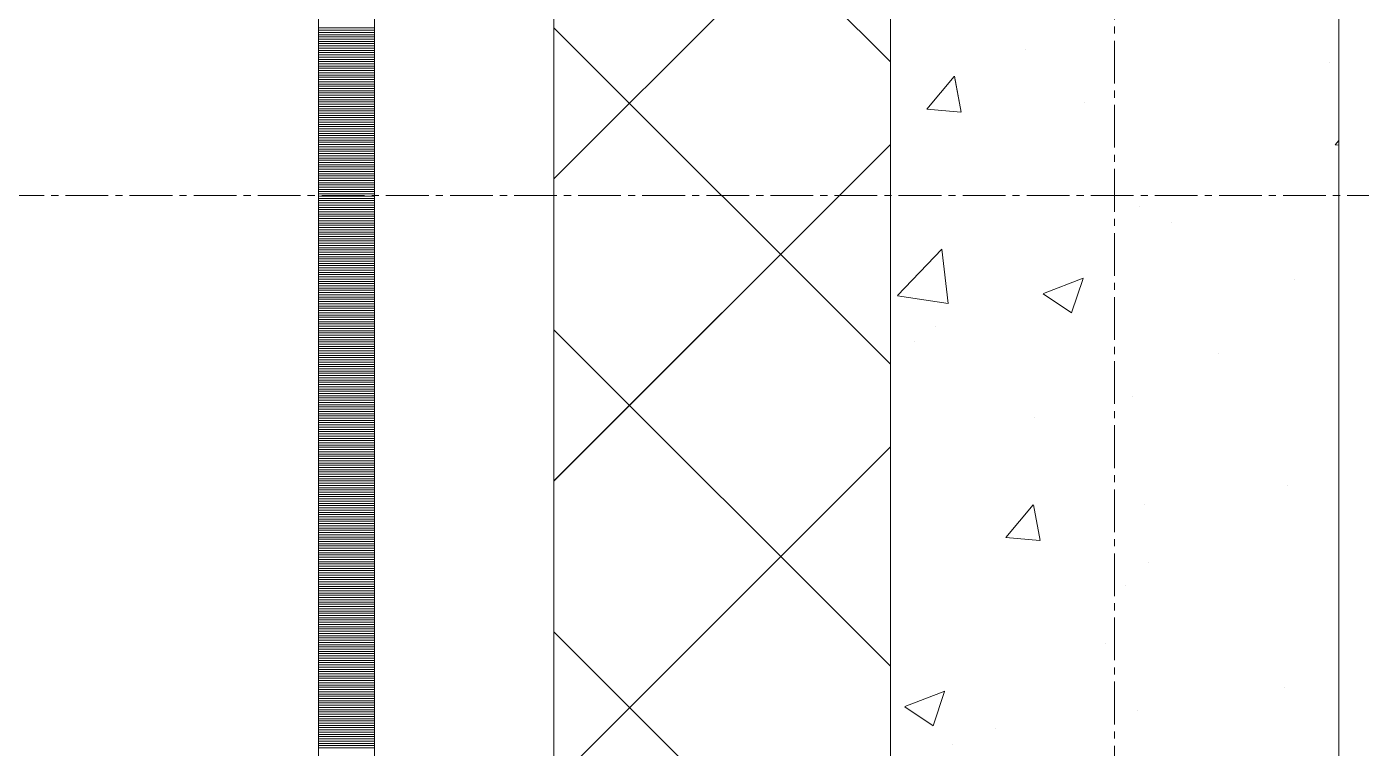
# Model space of a CAD drawing. Header units: millimetres. Extents: x 470010 to 1231400, y -134005 to 421770.
# Drawn here: x 672388 to 672984, y -60258 to -59936 of the extents above; entities that cross this region are included whole.
import ezdxf
from ezdxf.enums import TextEntityAlignment as Align

# ---------------------------------------------------------------- set-up
doc = ezdxf.new("R2010")
doc.units = ezdxf.units.MM
doc.linetypes.add('CENTER2', pattern=[28.575, 19.05, -3.175, 3.175, -3.175])
doc.linetypes.add('DASHED', pattern=[19.05, 12.7, -6.35])
doc.layers.get('Defpoints').update_dxf_attribs({"color": 140})
doc.layers.add('АР_Делит', color=120, linetype='Continuous', lineweight=0, plot=False)
for name, color, linetype, lineweight in [('АР_Стены ПЕНОблок', 52, 'Continuous', 20), ('АР_Тонкая', 254, 'Continuous', 5), ('АР_Утеплитель', 31, 'Continuous', 0), ('АР_Штриховка', 8, 'Continuous', 0)]:
    doc.layers.add(name, color=color, linetype=linetype, lineweight=lineweight)
doc.layers.add('РД_Оси_100', color=7, linetype='Continuous', lineweight=0, true_color=0x525252)
doc.styles.add('style1', font='ARIALN.TTF')

# ---------------------------------------------------------------- blocks, each defined once
blk = doc.blocks.new('СОШ_2200_АР_ОСИ_М100_28.05.24')
at = {"layer": 'АР_Делит', "color": 251, "linetype": 'DASHED', "true_color": 0x636466}
blk.add_lwpolyline([(114955, 135155), (114955, -355), (93595.036, -355), (93595.036, 13855), (94145, 13855), (94145, 68320), (66055, 68320), (66055, 13857.73), (83455, 13857.73), (83455, -355), (45245, -355), (45245, 13145), (44695, 13145), (44695, 26755), (45245, 26755), (45245, 68320), (20455, 68320), (20455, 26755), (27955, 26755), (27955, 13145), (-355, 13145), (-355, 100855)], dxfattribs=at)
at = {"layer": 'РД_Оси_100', "color": 251, "linetype": 'CENTER2', "true_color": 0x636466}
for p, q in [((0, -6155), (0, 139938.679)), ((29555, 33600), (-5954.958, 33600))]:
    blk.add_line(p, q, dxfattribs=at)
blk = doc.blocks.new('A$C9108343f')
at = {"layer": 'АР_Стены ПЕНОблок', "color": 18, "linetype": 'Continuous', "lineweight": 20, "true_color": 0x000000}
for p, q in [((7054.96, 97555), (7054.96, 21355)), ((7254.96, 21355), (7254.96, 97555))]:
    blk.add_line(p, q, dxfattribs=at)
at = {"layer": 'АР_Тонкая', "color": 18, "linetype": 'Continuous', "lineweight": 5, "true_color": 0x000000}
for p, q in [((6799.96, 97555), (6799.96, 21355)), ((6824.96, 97555), (6824.96, 21355)), ((6824.96, 21355), (6824.96, 97555)), ((6904.96, 21355), (6904.96, 97555))]:
    blk.add_line(p, q, dxfattribs=at)
at = {"layer": 'АР_Утеплитель', "color": 18, "linetype": 'Continuous', "lineweight": 0, "true_color": 0x000000}
for p, q in [((6904.96, 97555), (6904.96, 21355)), ((7054.96, 21355), (7054.96, 97555))]:
    blk.add_line(p, q, dxfattribs=at)
at = {"layer": 'АР_Штриховка', "color": 18, "linetype": 'Continuous', "lineweight": 0, "true_color": 0x000000}
for p, q in [((7054.96, 40414.57), (6904.96, 40564.57)), ((6904.96, 40362.43), (7054.96, 40512.43)), ((6799.96, 40429.75), (6824.96, 40429.75)), ((6799.96, 40428.75), (6824.96, 40428.75)), ((6799.96, 40427.75), (6824.96, 40427.75)), ((7054.96, 40279.87), (6904.96, 40429.87)), ((6799.96, 40426.75), (6824.96, 40426.75)), ((6799.96, 40425.75), (6824.96, 40425.75)), ((6799.96, 40424.75), (6824.96, 40424.75)), ((6799.96, 40423.75), (6824.96, 40423.75)), ((6799.96, 40422.75), (6824.96, 40422.75)), ((6799.96, 40421.75), (6824.96, 40421.75)), ((6799.96, 40420.75), (6824.96, 40420.75)), ((6799.96, 40419.75), (6824.96, 40419.75)), ((6799.96, 40418.75), (6824.96, 40418.75)), ((6799.96, 40417.75), (6824.96, 40417.75)), ((6799.96, 40416.75), (6824.96, 40416.75)), ((6799.96, 40415.75), (6824.96, 40415.75)), ((7115.09, 40419.93), (7115.09, 40419.93)), ((6799.96, 40414.75), (6824.96, 40414.75)), ((6799.96, 40413.75), (6824.96, 40413.75)), ((6799.96, 40412.75), (6824.96, 40412.75)), ((6799.96, 40411.75), (6824.96, 40411.75)), ((6799.96, 40410.75), (6824.96, 40410.75)), ((6799.96, 40409.75), (6824.96, 40409.75)), ((7250.68, 40414.2), (7250.68, 40414.2)), ((6799.96, 40408.75), (6824.96, 40408.75)), ((6799.96, 40407.75), (6824.96, 40407.75)), ((6799.96, 40406.75), (6824.96, 40406.75)), ((6799.96, 40405.75), (6824.96, 40405.75)), ((6799.96, 40404.75), (6824.96, 40404.75)), ((6799.96, 40403.75), (6824.96, 40403.75)), ((7071.15, 40393.55), (7083.4, 40408.15)), ((7086.5, 40392.25), (7083.57, 40408.17)), ((6799.96, 40402.75), (6824.96, 40402.75)), ((6799.96, 40401.75), (6824.96, 40401.75)), ((6799.96, 40400.75), (6824.96, 40400.75)), ((6799.96, 40399.75), (6824.96, 40399.75)), ((6799.96, 40398.75), (6824.96, 40398.75)), ((6799.96, 40397.75), (6824.96, 40397.75)), ((6799.96, 40396.75), (6824.96, 40396.75)), ((6799.96, 40395.75), (6824.96, 40395.75)), ((6799.96, 40394.75), (6824.96, 40394.75)), ((6799.96, 40393.75), (6824.96, 40393.75)), ((6799.96, 40392.75), (6824.96, 40392.75)), ((6799.96, 40391.75), (6824.96, 40391.75)), ((7071.15, 40393.55), (7086.33, 40392.22)), ((7141.72, 40396.61), (7141.72, 40396.61)), ((6799.96, 40390.75), (6824.96, 40390.75)), ((6799.96, 40389.75), (6824.96, 40389.75)), ((6799.96, 40388.75), (6824.96, 40388.75)), ((6799.96, 40387.75), (6824.96, 40387.75)), ((6799.96, 40386.75), (6824.96, 40386.75)), ((6799.96, 40385.75), (6824.96, 40385.75)), ((6799.96, 40384.75), (6824.96, 40384.75)), ((6799.96, 40383.75), (6824.96, 40383.75)), ((6799.96, 40382.75), (6824.96, 40382.75)), ((6799.96, 40381.75), (6824.96, 40381.75)), ((6799.96, 40380.75), (6824.96, 40380.75)), ((6799.96, 40379.75), (6824.96, 40379.75)), ((6799.96, 40378.75), (6824.96, 40378.75)), ((6799.96, 40377.75), (6824.96, 40377.75)), ((6799.96, 40376.75), (6824.96, 40376.75)), ((6799.96, 40375.75), (6824.96, 40375.75)), ((6799.96, 40374.75), (6824.96, 40374.75)), ((6799.96, 40373.75), (6824.96, 40373.75)), ((6904.96, 40227.73), (7054.96, 40377.73)), ((7253.34, 40377.62), (7254.96, 40379.55)), ((7253.34, 40377.61), (7254.96, 40377.47)), ((6799.96, 40372.75), (6824.96, 40372.75)), ((6799.96, 40371.75), (6824.96, 40371.75)), ((6799.96, 40370.75), (6824.96, 40370.75)), ((6799.96, 40369.75), (6824.96, 40369.75)), ((6799.96, 40368.75), (6824.96, 40368.75)), ((6799.96, 40367.75), (6824.96, 40367.75)), ((6799.96, 40366.75), (6824.96, 40366.75)), ((6799.96, 40365.75), (6824.96, 40365.75)), ((6799.96, 40364.75), (6824.96, 40364.75)), ((6799.96, 40363.75), (6824.96, 40363.75)), ((6799.96, 40362.75), (6824.96, 40362.75)), ((6799.96, 40361.75), (6824.96, 40361.75)), ((6799.96, 40360.75), (6824.96, 40360.75)), ((6799.96, 40359.75), (6824.96, 40359.75)), ((6799.96, 40358.75), (6824.96, 40358.75)), ((6799.96, 40357.75), (6824.96, 40357.75)), ((6799.96, 40356.75), (6824.96, 40356.75)), ((6799.96, 40355.75), (6824.96, 40355.75)), ((6799.96, 40354.75), (6824.96, 40354.75)), ((6799.96, 40353.75), (6824.96, 40353.75)), ((6799.96, 40352.75), (6824.96, 40352.75)), ((6799.96, 40351.75), (6824.96, 40351.75)), ((6799.96, 40350.75), (6824.96, 40350.75)), ((7166.01, 40350.08), (7166.01, 40350.08)), ((6799.96, 40349.75), (6824.96, 40349.75)), ((6799.96, 40348.75), (6824.96, 40348.75)), ((6799.96, 40347.75), (6824.96, 40347.75)), ((6799.96, 40346.75), (6824.96, 40346.75)), ((6799.96, 40345.75), (6824.96, 40345.75)), ((6799.96, 40344.75), (6824.96, 40344.75)), ((6799.96, 40343.75), (6824.96, 40343.75)), ((6799.96, 40342.75), (6824.96, 40342.75)), ((6799.96, 40341.75), (6824.96, 40341.75)), ((6799.96, 40340.75), (6824.96, 40340.75)), ((6799.96, 40339.75), (6824.96, 40339.75)), ((6799.96, 40338.75), (6824.96, 40338.75)), ((7180.42, 40342.91), (7180.42, 40342.91)), ((6799.96, 40337.75), (6824.96, 40337.75)), ((6799.96, 40336.75), (6824.96, 40336.75)), ((6799.96, 40335.75), (6824.96, 40335.75)), ((6799.96, 40334.75), (6824.96, 40334.75)), ((6799.96, 40333.75), (6824.96, 40333.75)), ((6799.96, 40332.75), (6824.96, 40332.75)), ((6799.96, 40331.75), (6824.96, 40331.75)), ((6799.96, 40330.75), (6824.96, 40330.75)), ((6799.96, 40329.75), (6824.96, 40329.75)), ((6799.96, 40328.75), (6824.96, 40328.75)), ((6799.96, 40327.75), (6824.96, 40327.75)), ((6799.96, 40326.75), (6824.96, 40326.75)), ((7058.07, 40310.44), (7077.85, 40331.06)), ((7080.71, 40306.94), (7077.9, 40331.06)), ((6799.96, 40325.75), (6824.96, 40325.75)), ((6799.96, 40324.75), (6824.96, 40324.75)), ((6799.96, 40323.75), (6824.96, 40323.75)), ((6799.96, 40322.75), (6824.96, 40322.75)), ((6799.96, 40321.75), (6824.96, 40321.75)), ((6799.96, 40320.75), (6824.96, 40320.75)), ((6799.96, 40319.75), (6824.96, 40319.75)), ((6799.96, 40318.75), (6824.96, 40318.75)), ((6799.96, 40317.75), (6824.96, 40317.75)), ((6799.96, 40316.75), (6824.96, 40316.75)), ((6799.96, 40315.75), (6824.96, 40315.75)), ((6799.96, 40314.75), (6824.96, 40314.75)), ((7123.21, 40311.35), (7141, 40318.18)), ((7135.8, 40302.69), (7140.95, 40318.04)), ((7235.31, 40317.55), (7235.31, 40317.55)), ((6799.96, 40313.75), (6824.96, 40313.75)), ((6799.96, 40312.75), (6824.96, 40312.75)), ((6799.96, 40311.75), (6824.96, 40311.75)), ((6799.96, 40310.75), (6824.96, 40310.75)), ((6799.96, 40309.75), (6824.96, 40309.75)), ((6799.96, 40308.75), (6824.96, 40308.75)), ((7058.1, 40310.36), (7080.69, 40306.85)), ((7123.15, 40311.22), (7135.79, 40302.7)), ((6799.96, 40307.75), (6824.96, 40307.75)), ((6799.96, 40306.75), (6824.96, 40306.75)), ((6799.96, 40305.75), (6824.96, 40305.75)), ((6799.96, 40304.75), (6824.96, 40304.75)), ((6799.96, 40303.75), (6824.96, 40303.75)), ((6799.96, 40302.75), (6824.96, 40302.75)), ((6799.96, 40301.75), (6824.96, 40301.75)), ((6799.96, 40300.75), (6824.96, 40300.75)), ((6799.96, 40299.75), (6824.96, 40299.75)), ((6799.96, 40298.75), (6824.96, 40298.75)), ((6799.96, 40297.75), (6824.96, 40297.75)), ((6799.96, 40296.75), (6824.96, 40296.75)), ((7074.9, 40296.43), (7074.9, 40296.43)), ((6799.96, 40295.75), (6824.96, 40295.75)), ((6799.96, 40294.75), (6824.96, 40294.75)), ((6799.96, 40293.75), (6824.96, 40293.75)), ((6799.96, 40292.75), (6824.96, 40292.75)), ((6799.96, 40291.75), (6824.96, 40291.75)), ((6799.96, 40290.75), (6824.96, 40290.75)), ((7054.96, 40145.16), (6904.96, 40295.16)), ((6799.96, 40289.75), (6824.96, 40289.75)), ((6799.96, 40288.75), (6824.96, 40288.75)), ((6799.96, 40287.75), (6824.96, 40287.75)), ((6799.96, 40286.75), (6824.96, 40286.75)), ((6799.96, 40285.75), (6824.96, 40285.75)), ((6799.96, 40284.75), (6824.96, 40284.75)), ((7065.63, 40290.14), (7065.63, 40290.14)), ((6799.96, 40283.75), (6824.96, 40283.75)), ((6799.96, 40282.75), (6824.96, 40282.75)), ((6799.96, 40281.75), (6824.96, 40281.75)), ((6799.96, 40280.75), (6824.96, 40280.75)), ((6799.96, 40279.75), (6824.96, 40279.75)), ((6799.96, 40278.75), (6824.96, 40278.75)), ((7201.22, 40284.41), (7201.22, 40284.41)), ((6799.96, 40277.75), (6824.96, 40277.75)), ((6799.96, 40276.75), (6824.96, 40276.75)), ((6799.96, 40275.75), (6824.96, 40275.75)), ((6799.96, 40274.75), (6824.96, 40274.75)), ((6799.96, 40273.75), (6824.96, 40273.75)), ((6799.96, 40272.75), (6824.96, 40272.75)), ((6799.96, 40271.75), (6824.96, 40271.75)), ((6799.96, 40270.75), (6824.96, 40270.75)), ((6799.96, 40269.75), (6824.96, 40269.75)), ((6799.96, 40268.75), (6824.96, 40268.75)), ((6799.96, 40267.75), (6824.96, 40267.75)), ((6799.96, 40266.75), (6824.96, 40266.75)), ((6799.96, 40265.75), (6824.96, 40265.75)), ((6799.96, 40264.75), (6824.96, 40264.75)), ((6799.96, 40263.75), (6824.96, 40263.75)), ((6799.96, 40262.75), (6824.96, 40262.75)), ((6799.96, 40261.75), (6824.96, 40261.75)), ((6799.96, 40260.75), (6824.96, 40260.75)), ((7162.92, 40265.53), (7162.92, 40265.53)), ((6799.96, 40259.75), (6824.96, 40259.75)), ((6799.96, 40258.75), (6824.96, 40258.75)), ((6799.96, 40257.75), (6824.96, 40257.75)), ((6799.96, 40256.75), (6824.96, 40256.75)), ((6799.96, 40255.75), (6824.96, 40255.75)), ((6799.96, 40254.75), (6824.96, 40254.75)), ((7119.19, 40256.02), (7119.19, 40256.02)), ((6799.96, 40253.75), (6824.96, 40253.75)), ((6799.96, 40252.75), (6824.96, 40252.75)), ((6799.96, 40251.75), (6824.96, 40251.75)), ((6799.96, 40250.75), (6824.96, 40250.75)), ((6799.96, 40249.75), (6824.96, 40249.75)), ((6799.96, 40248.75), (6824.96, 40248.75)), ((7254.78, 40250.29), (7254.78, 40250.29)), ((6799.96, 40247.75), (6824.96, 40247.75)), ((6799.96, 40246.75), (6824.96, 40246.75)), ((6799.96, 40245.75), (6824.96, 40245.75)), ((6799.96, 40244.75), (6824.96, 40244.75)), ((6799.96, 40243.75), (6824.96, 40243.75)), ((6904.96, 40093.03), (7054.96, 40243.03)), ((6799.96, 40242.75), (6824.96, 40242.75)), ((6799.96, 40241.75), (6824.96, 40241.75)), ((6799.96, 40240.75), (6824.96, 40240.75)), ((6799.96, 40239.75), (6824.96, 40239.75)), ((6799.96, 40238.75), (6824.96, 40238.75)), ((6799.96, 40237.75), (6824.96, 40237.75)), ((6799.96, 40236.75), (6824.96, 40236.75)), ((6799.96, 40235.75), (6824.96, 40235.75)), ((6799.96, 40234.75), (6824.96, 40234.75)), ((6799.96, 40233.75), (6824.96, 40233.75)), ((6799.96, 40232.75), (6824.96, 40232.75)), ((6799.96, 40231.75), (6824.96, 40231.75)), ((6799.96, 40230.75), (6824.96, 40230.75)), ((6799.96, 40229.75), (6824.96, 40229.75)), ((6799.96, 40228.75), (6824.96, 40228.75)), ((6799.96, 40227.75), (6824.96, 40227.75)), ((6799.96, 40226.75), (6824.96, 40226.75)), ((6799.96, 40225.75), (6824.96, 40225.75)), ((7232.08, 40225.74), (7232.08, 40225.74)), ((6799.96, 40224.75), (6824.96, 40224.75)), ((6799.96, 40223.75), (6824.96, 40223.75)), ((6799.96, 40222.75), (6824.96, 40222.75)), ((6799.96, 40221.75), (6824.96, 40221.75)), ((6799.96, 40220.75), (6824.96, 40220.75)), ((6799.96, 40219.75), (6824.96, 40219.75)), ((6799.96, 40218.75), (6824.96, 40218.75)), ((6799.96, 40217.75), (6824.96, 40217.75)), ((6799.96, 40216.75), (6824.96, 40216.75)), ((6799.96, 40215.75), (6824.96, 40215.75)), ((6799.96, 40214.75), (6824.96, 40214.75)), ((6799.96, 40213.75), (6824.96, 40213.75)), ((7106.39, 40202.5), (7118.64, 40217.09)), ((7121.75, 40201.2), (7118.81, 40217.12)), ((7168.49, 40217.37), (7168.49, 40217.37)), ((6799.96, 40212.75), (6824.96, 40212.75)), ((6799.96, 40211.75), (6824.96, 40211.75)), ((6799.96, 40210.75), (6824.96, 40210.75)), ((6799.96, 40209.75), (6824.96, 40209.75)), ((6799.96, 40208.75), (6824.96, 40208.75)), ((6799.96, 40207.75), (6824.96, 40207.75)), ((6799.96, 40206.75), (6824.96, 40206.75)), ((6799.96, 40205.75), (6824.96, 40205.75)), ((6799.96, 40204.75), (6824.96, 40204.75)), ((6799.96, 40203.75), (6824.96, 40203.75)), ((6799.96, 40202.75), (6824.96, 40202.75)), ((6799.96, 40201.75), (6824.96, 40201.75)), ((7106.39, 40202.49), (7121.58, 40201.17)), ((6799.96, 40200.75), (6824.96, 40200.75)), ((6799.96, 40199.75), (6824.96, 40199.75)), ((6799.96, 40198.75), (6824.96, 40198.75)), ((6799.96, 40197.75), (6824.96, 40197.75)), ((6799.96, 40196.75), (6824.96, 40196.75)), ((6799.96, 40195.75), (6824.96, 40195.75)), ((6799.96, 40194.75), (6824.96, 40194.75)), ((6799.96, 40193.75), (6824.96, 40193.75)), ((6799.96, 40192.75), (6824.96, 40192.75)), ((6799.96, 40191.75), (6824.96, 40191.75)), ((6799.96, 40190.75), (6824.96, 40190.75)), ((6799.96, 40189.75), (6824.96, 40189.75)), ((7169.93, 40191.36), (7169.93, 40191.36)), ((6799.96, 40188.75), (6824.96, 40188.75)), ((6799.96, 40187.75), (6824.96, 40187.75)), ((6799.96, 40186.75), (6824.96, 40186.75)), ((6799.96, 40185.75), (6824.96, 40185.75)), ((6799.96, 40184.75), (6824.96, 40184.75)), ((6799.96, 40183.75), (6824.96, 40183.75)), ((6799.96, 40182.75), (6824.96, 40182.75)), ((6799.96, 40181.75), (6824.96, 40181.75)), ((6799.96, 40180.75), (6824.96, 40180.75)), ((6799.96, 40179.75), (6824.96, 40179.75)), ((6799.96, 40178.75), (6824.96, 40178.75)), ((6799.96, 40177.75), (6824.96, 40177.75)), ((7159.83, 40180.97), (7159.83, 40180.97)), ((6799.96, 40176.75), (6824.96, 40176.75)), ((6799.96, 40175.75), (6824.96, 40175.75)), ((6799.96, 40174.75), (6824.96, 40174.75)), ((6799.96, 40173.75), (6824.96, 40173.75)), ((6799.96, 40172.75), (6824.96, 40172.75)), ((6799.96, 40171.75), (6824.96, 40171.75)), ((6799.96, 40170.75), (6824.96, 40170.75)), ((6799.96, 40169.75), (6824.96, 40169.75)), ((6799.96, 40168.75), (6824.96, 40168.75)), ((6799.96, 40167.75), (6824.96, 40167.75)), ((6799.96, 40166.75), (6824.96, 40166.75)), ((6799.96, 40165.75), (6824.96, 40165.75)), ((6799.96, 40164.75), (6824.96, 40164.75)), ((6799.96, 40163.75), (6824.96, 40163.75)), ((6799.96, 40162.75), (6824.96, 40162.75)), ((6799.96, 40161.75), (6824.96, 40161.75)), ((6799.96, 40160.75), (6824.96, 40160.75)), ((6799.96, 40159.75), (6824.96, 40159.75)), ((7054.96, 40010.46), (6904.96, 40160.46)), ((6799.96, 40158.75), (6824.96, 40158.75)), ((6799.96, 40157.75), (6824.96, 40157.75)), ((6799.96, 40156.75), (6824.96, 40156.75)), ((6799.96, 40155.75), (6824.96, 40155.75)), ((6799.96, 40154.75), (6824.96, 40154.75)), ((6799.96, 40153.75), (6824.96, 40153.75)), ((7150.69, 40155.3), (7150.69, 40155.3)), ((6799.96, 40152.75), (6824.96, 40152.75)), ((6799.96, 40151.75), (6824.96, 40151.75)), ((6799.96, 40150.75), (6824.96, 40150.75)), ((6799.96, 40149.75), (6824.96, 40149.75)), ((6799.96, 40148.75), (6824.96, 40148.75)), ((6799.96, 40147.75), (6824.96, 40147.75)), ((6799.96, 40146.75), (6824.96, 40146.75)), ((6799.96, 40145.75), (6824.96, 40145.75)), ((6799.96, 40144.75), (6824.96, 40144.75)), ((6799.96, 40143.75), (6824.96, 40143.75)), ((6799.96, 40142.75), (6824.96, 40142.75)), ((6799.96, 40141.75), (6824.96, 40141.75)), ((6799.96, 40140.75), (6824.96, 40140.75)), ((6799.96, 40139.75), (6824.96, 40139.75)), ((6799.96, 40138.75), (6824.96, 40138.75)), ((6799.96, 40137.75), (6824.96, 40137.75)), ((6799.96, 40136.75), (6824.96, 40136.75)), ((6799.96, 40135.75), (6824.96, 40135.75)), ((6799.96, 40134.75), (6824.96, 40134.75)), ((6799.96, 40133.75), (6824.96, 40133.75)), ((6799.96, 40132.75), (6824.96, 40132.75)), ((6799.96, 40131.75), (6824.96, 40131.75)), ((6799.96, 40130.75), (6824.96, 40130.75)), ((6799.96, 40129.75), (6824.96, 40129.75)), ((7061.41, 40127.16), (7079.2, 40133.99)), ((7074, 40118.5), (7079.15, 40133.85)), ((7230.79, 40135.59), (7230.79, 40135.59)), ((6799.96, 40128.75), (6824.96, 40128.75)), ((6799.96, 40127.75), (6824.96, 40127.75)), ((6799.96, 40126.75), (6824.96, 40126.75)), ((6799.96, 40125.75), (6824.96, 40125.75)), ((6799.96, 40124.75), (6824.96, 40124.75)), ((6799.96, 40123.75), (6824.96, 40123.75)), ((7061.35, 40127.03), (7073.99, 40118.51)), ((7165.26, 40125.56), (7165.26, 40125.56)), ((6799.96, 40122.75), (6824.96, 40122.75)), ((6799.96, 40121.75), (6824.96, 40121.75)), ((6799.96, 40120.75), (6824.96, 40120.75)), ((6799.96, 40119.75), (6824.96, 40119.75)), ((6799.96, 40118.75), (6824.96, 40118.75)), ((6799.96, 40117.75), (6824.96, 40117.75)), ((6799.96, 40116.75), (6824.96, 40116.75)), ((6799.96, 40115.75), (6824.96, 40115.75)), ((6799.96, 40114.75), (6824.96, 40114.75)), ((6799.96, 40113.75), (6824.96, 40113.75)), ((6799.96, 40112.75), (6824.96, 40112.75)), ((7101.67, 40117.19), (7101.67, 40117.19)), ((6799.96, 40111.75), (6824.96, 40111.75)), ((6799.96, 40110.75), (6824.96, 40110.75)), ((6799.96, 40109.75), (6824.96, 40109.75)), ((6799.96, 40108.75), (6824.96, 40108.75)), ((7082.66, 40110.16), (7082.66, 40110.16))]:
    blk.add_line(p, q, dxfattribs=at)
at = {"layer": 'РД_Оси_100'}
blk.add_blockref('СОШ_2200_АР_ОСИ_М100_28.05.24', (7154.96, 6755), dxfattribs=at)
at = {"layer": 'Defpoints', "color": 18, "true_color": 0x000000, "style": 'style1'}
for p in [(143949.34, 316089.12), (143974.98, 281639.5), (143890.4, 273244.71), (143839.99, 264276.81), (143967.75, 254892.38), (12251.96, 104178.14), (12382.58, 96023.14)]:
    blk.add_attdef('АР-ПОМЕЩЕНИЕ:НАИМЕНОВАНИЕ', text='', height=100, dxfattribs=at).set_placement(p, align=Align.MIDDLE)
at = {"layer": 'Defpoints', "color": 18, "true_color": 0x000000, "style": 'style1', "flags": 8}
for p in [(143951.3, 279099.09), (143848.34, 269251.11), (143875.33, 260094.25), (144049.74, 250824.7), (163419.28, 238153.36), (155897.46, 237965.97), (183037.2, 237965.97), (143342.94, 237876.19)]:
    blk.add_attdef('АР-ПОМЕЩЕНИЕ:НАИМЕНОВАНИЕ', text='', height=100, dxfattribs=at).set_placement(p, align=Align.MIDDLE)

msp = doc.modelspace()

# ---------------------------------------------------------------- linework, layer by layer
at = {"layer": 'АР_Стены ПЕНОблок', "color": 18, "linetype": 'Continuous', "lineweight": 20, "true_color": 0x000000}
for p, q in [((672773.57, -2811.242), (672773.57, -79011.242)), ((672973.57, -79011.242), (672973.57, -2811.242))]:
    msp.add_line(p, q, dxfattribs=at)
at = {"layer": 'АР_Тонкая', "color": 18, "linetype": 'Continuous', "lineweight": 5, "true_color": 0x000000}
for p, q in [((672518.57, -2811.242), (672518.57, -79011.242)), ((672543.57, -2811.242), (672543.57, -79011.242)), ((672543.57, -79011.242), (672543.57, -2811.242)), ((672623.57, -79011.242), (672623.57, -2811.242))]:
    msp.add_line(p, q, dxfattribs=at)
at = {"layer": 'АР_Утеплитель', "color": 18, "linetype": 'Continuous', "lineweight": 0, "true_color": 0x000000}
for p, q in [((672623.57, -2811.242), (672623.57, -79011.242)), ((672773.57, -79011.242), (672773.57, -2811.242))]:
    msp.add_line(p, q, dxfattribs=at)
at = {"layer": 'АР_Штриховка', "color": 18, "linetype": 'Continuous', "lineweight": 0, "true_color": 0x000000}
for p, q in [((672773.57, -59951.671), (672623.57, -59801.671)), ((672623.57, -60003.808), (672773.57, -59853.808)), ((672518.57, -59936.492), (672543.57, -59936.492)), ((672518.57, -59937.492), (672543.57, -59937.492)), ((672518.57, -59938.492), (672543.57, -59938.492)), ((672518.57, -59939.492), (672543.57, -59939.492)), ((672518.57, -59940.492), (672543.57, -59940.492)), ((672518.57, -59941.492), (672543.57, -59941.492)), ((672773.57, -60086.374), (672623.57, -59936.374)), ((672518.57, -59942.492), (672543.57, -59942.492)), ((672518.57, -59943.492), (672543.57, -59943.492)), ((672518.57, -59944.492), (672543.57, -59944.492)), ((672518.57, -59945.492), (672543.57, -59945.492)), ((672518.57, -59946.492), (672543.57, -59946.492)), ((672518.57, -59947.492), (672543.57, -59947.492)), ((672518.57, -59948.492), (672543.57, -59948.492)), ((672518.57, -59949.492), (672543.57, -59949.492)), ((672518.57, -59950.492), (672543.57, -59950.492)), ((672518.57, -59951.492), (672543.57, -59951.492)), ((672518.57, -59952.492), (672543.57, -59952.492)), ((672518.57, -59953.492), (672543.57, -59953.492)), ((672518.57, -59954.492), (672543.57, -59954.492)), ((672518.57, -59955.492), (672543.57, -59955.492)), ((672518.57, -59956.492), (672543.57, -59956.492)), ((672518.57, -59957.492), (672543.57, -59957.492)), ((672518.57, -59958.492), (672543.57, -59958.492)), ((672789.763, -59972.688), (672802.008, -59958.095)), ((672805.117, -59973.989), (672802.18, -59958.067)), ((672518.57, -59959.492), (672543.57, -59959.492)), ((672518.57, -59960.492), (672543.57, -59960.492)), ((672518.57, -59961.492), (672543.57, -59961.492)), ((672518.57, -59962.492), (672543.57, -59962.492)), ((672518.57, -59963.492), (672543.57, -59963.492)), ((672518.57, -59964.492), (672543.57, -59964.492)), ((672518.57, -59965.492), (672543.57, -59965.492)), ((672518.57, -59966.492), (672543.57, -59966.492)), ((672518.57, -59967.492), (672543.57, -59967.492)), ((672518.57, -59968.492), (672543.57, -59968.492)), ((672518.57, -59969.492), (672543.57, -59969.492)), ((672518.57, -59970.492), (672543.57, -59970.492)), ((672518.57, -59971.492), (672543.57, -59971.492)), ((672518.57, -59972.492), (672543.57, -59972.492)), ((672518.57, -59973.492), (672543.57, -59973.492)), ((672518.57, -59974.492), (672543.57, -59974.492)), ((672518.57, -59975.492), (672543.57, -59975.492)), ((672518.57, -59976.492), (672543.57, -59976.492)), ((672789.763, -59972.692), (672804.945, -59974.02)), ((672518.57, -59977.492), (672543.57, -59977.492)), ((672518.57, -59978.492), (672543.57, -59978.492)), ((672518.57, -59979.492), (672543.57, -59979.492)), ((672518.57, -59980.492), (672543.57, -59980.492)), ((672518.57, -59981.492), (672543.57, -59981.492)), ((672518.57, -59982.492), (672543.57, -59982.492)), ((672518.57, -59983.492), (672543.57, -59983.492)), ((672518.57, -59984.492), (672543.57, -59984.492)), ((672518.57, -59985.492), (672543.57, -59985.492)), ((672518.57, -59986.492), (672543.57, -59986.492)), ((672518.57, -59987.492), (672543.57, -59987.492)), ((672518.57, -59988.492), (672543.57, -59988.492)), ((672623.57, -60138.511), (672773.57, -59988.511)), ((672971.947, -59988.631), (672973.57, -59988.773)), ((672971.948, -59988.627), (672973.57, -59986.694)), ((672518.57, -59989.492), (672543.57, -59989.492)), ((672518.57, -59990.492), (672543.57, -59990.492)), ((672518.57, -59991.492), (672543.57, -59991.492)), ((672518.57, -59992.492), (672543.57, -59992.492)), ((672518.57, -59993.492), (672543.57, -59993.492)), ((672518.57, -59994.492), (672543.57, -59994.492)), ((672518.57, -59995.492), (672543.57, -59995.492)), ((672518.57, -59996.492), (672543.57, -59996.492)), ((672518.57, -59997.492), (672543.57, -59997.492)), ((672518.57, -59998.492), (672543.57, -59998.492)), ((672518.57, -59999.492), (672543.57, -59999.492)), ((672518.57, -60000.492), (672543.57, -60000.492)), ((672518.57, -60001.492), (672543.57, -60001.492)), ((672518.57, -60002.492), (672543.57, -60002.492)), ((672518.57, -60003.492), (672543.57, -60003.492)), ((672518.57, -60004.492), (672543.57, -60004.492)), ((672518.57, -60005.492), (672543.57, -60005.492)), ((672518.57, -60006.492), (672543.57, -60006.492)), ((672518.57, -60007.492), (672543.57, -60007.492)), ((672518.57, -60008.492), (672543.57, -60008.492)), ((672518.57, -60009.492), (672543.57, -60009.492)), ((672518.57, -60010.492), (672543.57, -60010.492)), ((672518.57, -60011.492), (672543.57, -60011.492)), ((672518.57, -60012.492), (672543.57, -60012.492)), ((672518.57, -60013.492), (672543.57, -60013.492)), ((672518.57, -60014.492), (672543.57, -60014.492)), ((672518.57, -60015.492), (672543.57, -60015.492)), ((672518.57, -60016.492), (672543.57, -60016.492)), ((672518.57, -60017.492), (672543.57, -60017.492)), ((672518.57, -60018.492), (672543.57, -60018.492)), ((672518.57, -60019.492), (672543.57, -60019.492)), ((672518.57, -60020.492), (672543.57, -60020.492)), ((672518.57, -60021.492), (672543.57, -60021.492)), ((672518.57, -60022.492), (672543.57, -60022.492)), ((672518.57, -60023.492), (672543.57, -60023.492)), ((672518.57, -60024.492), (672543.57, -60024.492)), ((672518.57, -60025.492), (672543.57, -60025.492)), ((672518.57, -60026.492), (672543.57, -60026.492)), ((672518.57, -60027.492), (672543.57, -60027.492)), ((672518.57, -60028.492), (672543.57, -60028.492)), ((672518.57, -60029.492), (672543.57, -60029.492)), ((672518.57, -60030.492), (672543.57, -60030.492)), ((672518.57, -60031.492), (672543.57, -60031.492)), ((672518.57, -60032.492), (672543.57, -60032.492)), ((672518.57, -60033.492), (672543.57, -60033.492)), ((672518.57, -60034.492), (672543.57, -60034.492)), ((672518.57, -60035.492), (672543.57, -60035.492)), ((672518.57, -60036.492), (672543.57, -60036.492)), ((672776.679, -60055.805), (672796.463, -60035.187)), ((672799.32, -60059.303), (672796.514, -60035.181)), ((672518.57, -60037.492), (672543.57, -60037.492)), ((672518.57, -60038.492), (672543.57, -60038.492)), ((672518.57, -60039.492), (672543.57, -60039.492)), ((672518.57, -60040.492), (672543.57, -60040.492)), ((672518.57, -60041.492), (672543.57, -60041.492)), ((672518.57, -60042.492), (672543.57, -60042.492)), ((672518.57, -60043.492), (672543.57, -60043.492)), ((672518.57, -60044.492), (672543.57, -60044.492)), ((672518.57, -60045.492), (672543.57, -60045.492)), ((672518.57, -60046.492), (672543.57, -60046.492)), ((672518.57, -60047.492), (672543.57, -60047.492)), ((672518.57, -60048.492), (672543.57, -60048.492)), ((672841.826, -60054.893), (672859.611, -60048.066)), ((672854.413, -60063.55), (672859.563, -60048.201)), ((672518.57, -60049.492), (672543.57, -60049.492)), ((672518.57, -60050.492), (672543.57, -60050.492)), ((672518.57, -60051.492), (672543.57, -60051.492)), ((672518.57, -60052.492), (672543.57, -60052.492)), ((672518.57, -60053.492), (672543.57, -60053.492)), ((672518.57, -60054.492), (672543.57, -60054.492)), ((672518.57, -60055.492), (672543.57, -60055.492)), ((672518.57, -60056.492), (672543.57, -60056.492)), ((672518.57, -60057.492), (672543.57, -60057.492)), ((672518.57, -60058.492), (672543.57, -60058.492)), ((672518.57, -60059.492), (672543.57, -60059.492)), ((672518.57, -60060.492), (672543.57, -60060.492)), ((672776.717, -60055.885), (672799.307, -60059.388)), ((672841.767, -60055.024), (672854.402, -60063.546)), ((672518.57, -60061.492), (672543.57, -60061.492)), ((672518.57, -60062.492), (672543.57, -60062.492)), ((672518.57, -60063.492), (672543.57, -60063.492)), ((672518.57, -60064.492), (672543.57, -60064.492)), ((672518.57, -60065.492), (672543.57, -60065.492)), ((672518.57, -60066.492), (672543.57, -60066.492)), ((672518.57, -60067.492), (672543.57, -60067.492)), ((672518.57, -60068.492), (672543.57, -60068.492)), ((672518.57, -60069.492), (672543.57, -60069.492)), ((672518.57, -60070.492), (672543.57, -60070.492)), ((672518.57, -60071.492), (672543.57, -60071.492)), ((672518.57, -60072.492), (672543.57, -60072.492)), ((672773.57, -60221.078), (672623.57, -60071.078)), ((672518.57, -60073.492), (672543.57, -60073.492)), ((672518.57, -60074.492), (672543.57, -60074.492)), ((672518.57, -60075.492), (672543.57, -60075.492)), ((672518.57, -60076.492), (672543.57, -60076.492)), ((672518.57, -60077.492), (672543.57, -60077.492)), ((672518.57, -60078.492), (672543.57, -60078.492)), ((672518.57, -60079.492), (672543.57, -60079.492)), ((672518.57, -60080.492), (672543.57, -60080.492)), ((672518.57, -60081.492), (672543.57, -60081.492)), ((672518.57, -60082.492), (672543.57, -60082.492)), ((672518.57, -60083.492), (672543.57, -60083.492)), ((672518.57, -60084.492), (672543.57, -60084.492)), ((672518.57, -60085.492), (672543.57, -60085.492)), ((672518.57, -60086.492), (672543.57, -60086.492)), ((672518.57, -60087.492), (672543.57, -60087.492)), ((672518.57, -60088.492), (672543.57, -60088.492)), ((672518.57, -60089.492), (672543.57, -60089.492)), ((672518.57, -60090.492), (672543.57, -60090.492)), ((672518.57, -60091.492), (672543.57, -60091.492)), ((672518.57, -60092.492), (672543.57, -60092.492)), ((672518.57, -60093.492), (672543.57, -60093.492)), ((672518.57, -60094.492), (672543.57, -60094.492)), ((672518.57, -60095.492), (672543.57, -60095.492)), ((672518.57, -60096.492), (672543.57, -60096.492)), ((672518.57, -60097.492), (672543.57, -60097.492)), ((672518.57, -60098.492), (672543.57, -60098.492)), ((672518.57, -60099.492), (672543.57, -60099.492)), ((672518.57, -60100.492), (672543.57, -60100.492)), ((672518.57, -60101.492), (672543.57, -60101.492)), ((672518.57, -60102.492), (672543.57, -60102.492)), ((672518.57, -60103.492), (672543.57, -60103.492)), ((672518.57, -60104.492), (672543.57, -60104.492)), ((672518.57, -60105.492), (672543.57, -60105.492)), ((672518.57, -60106.492), (672543.57, -60106.492)), ((672518.57, -60107.492), (672543.57, -60107.492)), ((672518.57, -60108.492), (672543.57, -60108.492)), ((672518.57, -60109.492), (672543.57, -60109.492)), ((672518.57, -60110.492), (672543.57, -60110.492)), ((672518.57, -60111.492), (672543.57, -60111.492)), ((672518.57, -60112.492), (672543.57, -60112.492)), ((672518.57, -60113.492), (672543.57, -60113.492)), ((672518.57, -60114.492), (672543.57, -60114.492)), ((672518.57, -60115.492), (672543.57, -60115.492)), ((672518.57, -60116.492), (672543.57, -60116.492)), ((672518.57, -60117.492), (672543.57, -60117.492)), ((672518.57, -60118.492), (672543.57, -60118.492)), ((672518.57, -60119.492), (672543.57, -60119.492)), ((672518.57, -60120.492), (672543.57, -60120.492)), ((672518.57, -60121.492), (672543.57, -60121.492)), ((672518.57, -60122.492), (672543.57, -60122.492)), ((672518.57, -60123.492), (672543.57, -60123.492)), ((672518.57, -60124.492), (672543.57, -60124.492)), ((672518.57, -60125.492), (672543.57, -60125.492)), ((672623.57, -60273.215), (672773.57, -60123.215)), ((672518.57, -60126.492), (672543.57, -60126.492)), ((672518.57, -60127.492), (672543.57, -60127.492)), ((672518.57, -60128.492), (672543.57, -60128.492)), ((672518.57, -60129.492), (672543.57, -60129.492)), ((672518.57, -60130.492), (672543.57, -60130.492)), ((672518.57, -60131.492), (672543.57, -60131.492)), ((672518.57, -60132.492), (672543.57, -60132.492)), ((672518.57, -60133.492), (672543.57, -60133.492)), ((672518.57, -60134.492), (672543.57, -60134.492)), ((672518.57, -60135.492), (672543.57, -60135.492)), ((672518.57, -60136.492), (672543.57, -60136.492)), ((672518.57, -60137.492), (672543.57, -60137.492)), ((672518.57, -60138.492), (672543.57, -60138.492)), ((672518.57, -60139.492), (672543.57, -60139.492)), ((672518.57, -60140.492), (672543.57, -60140.492)), ((672518.57, -60141.492), (672543.57, -60141.492)), ((672518.57, -60142.492), (672543.57, -60142.492)), ((672518.57, -60143.492), (672543.57, -60143.492)), ((672518.57, -60144.492), (672543.57, -60144.492)), ((672518.57, -60145.492), (672543.57, -60145.492)), ((672518.57, -60146.492), (672543.57, -60146.492)), ((672518.57, -60147.492), (672543.57, -60147.492)), ((672518.57, -60148.492), (672543.57, -60148.492)), ((672518.57, -60149.492), (672543.57, -60149.492)), ((672825.006, -60163.745), (672837.252, -60149.151)), ((672840.359, -60165.046), (672837.423, -60149.124)), ((672518.57, -60150.492), (672543.57, -60150.492)), ((672518.57, -60151.492), (672543.57, -60151.492)), ((672518.57, -60152.492), (672543.57, -60152.492)), ((672518.57, -60153.492), (672543.57, -60153.492)), ((672518.57, -60154.492), (672543.57, -60154.492)), ((672518.57, -60155.492), (672543.57, -60155.492)), ((672518.57, -60156.492), (672543.57, -60156.492)), ((672518.57, -60157.492), (672543.57, -60157.492)), ((672518.57, -60158.492), (672543.57, -60158.492)), ((672518.57, -60159.492), (672543.57, -60159.492)), ((672518.57, -60160.492), (672543.57, -60160.492)), ((672518.57, -60161.492), (672543.57, -60161.492)), ((672518.57, -60162.492), (672543.57, -60162.492)), ((672518.57, -60163.492), (672543.57, -60163.492)), ((672518.57, -60164.492), (672543.57, -60164.492)), ((672518.57, -60165.492), (672543.57, -60165.492)), ((672518.57, -60166.492), (672543.57, -60166.492)), ((672518.57, -60167.492), (672543.57, -60167.492)), ((672825.006, -60163.749), (672840.188, -60165.077)), ((672518.57, -60168.492), (672543.57, -60168.492)), ((672518.57, -60169.492), (672543.57, -60169.492)), ((672518.57, -60170.492), (672543.57, -60170.492)), ((672518.57, -60171.492), (672543.57, -60171.492)), ((672518.57, -60172.492), (672543.57, -60172.492)), ((672518.57, -60173.492), (672543.57, -60173.492)), ((672518.57, -60174.492), (672543.57, -60174.492)), ((672518.57, -60175.492), (672543.57, -60175.492)), ((672518.57, -60176.492), (672543.57, -60176.492)), ((672518.57, -60177.492), (672543.57, -60177.492)), ((672518.57, -60178.492), (672543.57, -60178.492)), ((672518.57, -60179.492), (672543.57, -60179.492)), ((672518.57, -60180.492), (672543.57, -60180.492)), ((672518.57, -60181.492), (672543.57, -60181.492)), ((672518.57, -60182.492), (672543.57, -60182.492)), ((672518.57, -60183.492), (672543.57, -60183.492)), ((672518.57, -60184.492), (672543.57, -60184.492)), ((672518.57, -60185.492), (672543.57, -60185.492)), ((672518.57, -60186.492), (672543.57, -60186.492)), ((672518.57, -60187.492), (672543.57, -60187.492)), ((672518.57, -60188.492), (672543.57, -60188.492)), ((672518.57, -60189.492), (672543.57, -60189.492)), ((672518.57, -60190.492), (672543.57, -60190.492)), ((672518.57, -60191.492), (672543.57, -60191.492)), ((672518.57, -60192.492), (672543.57, -60192.492)), ((672518.57, -60193.492), (672543.57, -60193.492)), ((672518.57, -60194.492), (672543.57, -60194.492)), ((672518.57, -60195.492), (672543.57, -60195.492)), ((672518.57, -60196.492), (672543.57, -60196.492)), ((672518.57, -60197.492), (672543.57, -60197.492)), ((672518.57, -60198.492), (672543.57, -60198.492)), ((672518.57, -60199.492), (672543.57, -60199.492)), ((672518.57, -60200.492), (672543.57, -60200.492)), ((672518.57, -60201.492), (672543.57, -60201.492)), ((672518.57, -60202.492), (672543.57, -60202.492)), ((672518.57, -60203.492), (672543.57, -60203.492)), ((672518.57, -60204.492), (672543.57, -60204.492)), ((672518.57, -60205.492), (672543.57, -60205.492)), ((672518.57, -60206.492), (672543.57, -60206.492)), ((672518.57, -60207.492), (672543.57, -60207.492)), ((672518.57, -60208.492), (672543.57, -60208.492)), ((672773.57, -60355.782), (672623.57, -60205.782)), ((672518.57, -60209.492), (672543.57, -60209.492)), ((672518.57, -60210.492), (672543.57, -60210.492)), ((672518.57, -60211.492), (672543.57, -60211.492)), ((672518.57, -60212.492), (672543.57, -60212.492)), ((672518.57, -60213.492), (672543.57, -60213.492)), ((672518.57, -60214.492), (672543.57, -60214.492)), ((672518.57, -60215.492), (672543.57, -60215.492)), ((672518.57, -60216.492), (672543.57, -60216.492)), ((672518.57, -60217.492), (672543.57, -60217.492)), ((672518.57, -60218.492), (672543.57, -60218.492)), ((672518.57, -60219.492), (672543.57, -60219.492)), ((672518.57, -60220.492), (672543.57, -60220.492)), ((672518.57, -60221.492), (672543.57, -60221.492)), ((672518.57, -60222.492), (672543.57, -60222.492)), ((672518.57, -60223.492), (672543.57, -60223.492)), ((672518.57, -60224.492), (672543.57, -60224.492)), ((672518.57, -60225.492), (672543.57, -60225.492)), ((672518.57, -60226.492), (672543.57, -60226.492)), ((672518.57, -60227.492), (672543.57, -60227.492)), ((672518.57, -60228.492), (672543.57, -60228.492)), ((672518.57, -60229.492), (672543.57, -60229.492)), ((672518.57, -60230.492), (672543.57, -60230.492)), ((672518.57, -60231.492), (672543.57, -60231.492)), ((672518.57, -60232.492), (672543.57, -60232.492)), ((672780.024, -60239.081), (672797.809, -60232.254)), ((672792.611, -60247.738), (672797.761, -60232.389)), ((672518.57, -60233.492), (672543.57, -60233.492)), ((672518.57, -60234.492), (672543.57, -60234.492)), ((672518.57, -60235.492), (672543.57, -60235.492)), ((672518.57, -60236.492), (672543.57, -60236.492)), ((672518.57, -60237.492), (672543.57, -60237.492)), ((672518.57, -60238.492), (672543.57, -60238.492)), ((672518.57, -60239.492), (672543.57, -60239.492)), ((672518.57, -60240.492), (672543.57, -60240.492)), ((672518.57, -60241.492), (672543.57, -60241.492)), ((672518.57, -60242.492), (672543.57, -60242.492)), ((672518.57, -60243.492), (672543.57, -60243.492)), ((672518.57, -60244.492), (672543.57, -60244.492)), ((672779.965, -60239.212), (672792.6, -60247.734)), ((672518.57, -60245.492), (672543.57, -60245.492)), ((672518.57, -60246.492), (672543.57, -60246.492)), ((672518.57, -60247.492), (672543.57, -60247.492)), ((672518.57, -60248.492), (672543.57, -60248.492)), ((672518.57, -60249.492), (672543.57, -60249.492)), ((672518.57, -60250.492), (672543.57, -60250.492)), ((672518.57, -60251.492), (672543.57, -60251.492)), ((672518.57, -60252.492), (672543.57, -60252.492)), ((672518.57, -60253.492), (672543.57, -60253.492)), ((672518.57, -60254.492), (672543.57, -60254.492)), ((672518.57, -60255.492), (672543.57, -60255.492)), ((672518.57, -60256.492), (672543.57, -60256.492)), ((672518.57, -60257.492), (672543.57, -60257.492))]:
    msp.add_line(p, q, dxfattribs=at)

# ---------------------------------------------------------------- block references
msp.add_blockref('A$C9108343f', (665718.612, -100366.242))
at = {"layer": 'РД_Оси_100'}
msp.add_blockref('СОШ_2200_АР_ОСИ_М100_28.05.24', (672873.57, -93611.242), dxfattribs=at)

doc.saveas('drawing.dxf')
